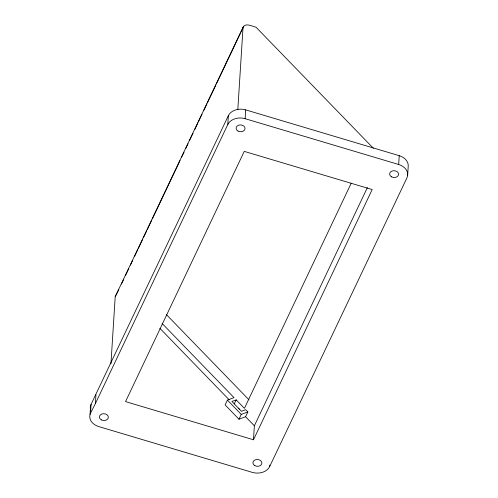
<?xml version="1.0" encoding="UTF-8"?>
<svg xmlns="http://www.w3.org/2000/svg" width="498" height="498" viewBox="0 0 498 498"><rect width="100%" height="100%" fill="white"/><g stroke="black" fill="none" stroke-linecap="round" stroke-linejoin="round"><path stroke-width="0.75" d="M399.234 155.681L398.68 164.489A13.595 10.34 3.6 0 1 406.91 177.929L269.655 466.564A13.595 10.34 3.6 0 1 252.293 472.372L98.766 426.581A13.595 10.34 3.6 0 1 90.051 414.429L90.605 405.615L91.09 404.326L228.345 115.692A13.595 10.34 3.6 0 1 245.707 109.884L399.234 155.681A13.595 10.34 3.6 0 1 408.211 166.5L407.65 175.308M90.051 414.429L90.536 413.141L91.09 404.326M90.536 413.141L95.392 403.598L95.946 394.79M95.392 403.598L227.791 124.506L228.345 115.692M227.791 124.506A13.595 10.34 3.6 0 1 245.153 118.698L245.707 109.884M253.482 439.771L372.187 189.545L244.25 151.386L125.546 401.606L253.482 439.771L254.366 425.796L367.4 187.522M269.655 466.564L269.748 465.095M110.942 363.864L115.206 296.702L118.773 289.705M237.801 109.834L243.043 27.234C245.464 22.317 252.629 26.587 256.022 27.203L373.357 148.261M115.206 296.702L243.541 26.251M121.437 284.09L123.765 279.179M125.434 275.668L128.758 268.652M130.426 265.141L132.754 260.23M134.423 256.719L137.747 249.703M138.413 248.297L142.745 239.177M143.412 237.77L146.736 230.755M147.402 229.354L151.728 220.228M152.394 218.827L180.027 160.58M181.695 157.069L184.023 152.158M185.686 148.653L188.02 143.741M189.682 140.231L193.012 133.215M194.674 129.704L198.005 122.689M198.671 121.282L202.001 114.266M203.663 110.755L206.994 103.74M207.66 102.333L215.983 84.791M216.649 83.39L240.285 33.565M240.951 32.158L243.615 26.55M162.08 323.414L234.023 397.641L227.418 400.112L225.133 404.924L238.978 419.216L245.589 416.739L247.873 411.927L245.707 409.698L241.462 411.286L231.937 401.463L236.189 399.875L244.406 408.36L351.227 183.189M234.278 403.897L236.189 399.875M238.978 419.216L241.262 414.404L247.873 411.927M245.153 118.698L398.68 164.489M166.494 314.699L248.994 399.819M159.796 328.226L229.036 399.664M245.589 416.739L254.366 425.796M227.418 400.112L241.262 414.404M90.319 408.298A13.595 10.34 3.6 0 1 90.605 405.615M238.237 408.173A4.488 3.013 69.5 0 1 239.719 409.698M238.038 131.061A4.488 3.411 3.6 0 0 245.053 128.714A4.488 3.411 3.6 0 0 238.667 125.185A4.488 3.411 3.6 0 0 238.038 131.061M391.565 176.858A4.488 3.411 3.6 0 0 398.581 174.512A4.488 3.411 3.6 0 0 392.194 170.976A4.488 3.411 3.6 0 0 391.565 176.858M254.852 465.649A4.488 3.411 3.6 0 0 261.867 463.302A4.488 3.411 3.6 0 0 255.48 459.772A4.488 3.411 3.6 0 0 254.852 465.649M101.324 419.858A4.488 3.411 3.6 0 0 108.34 417.511A4.488 3.411 3.6 0 0 101.953 413.981A4.488 3.411 3.6 0 0 101.324 419.858"/></g></svg>
